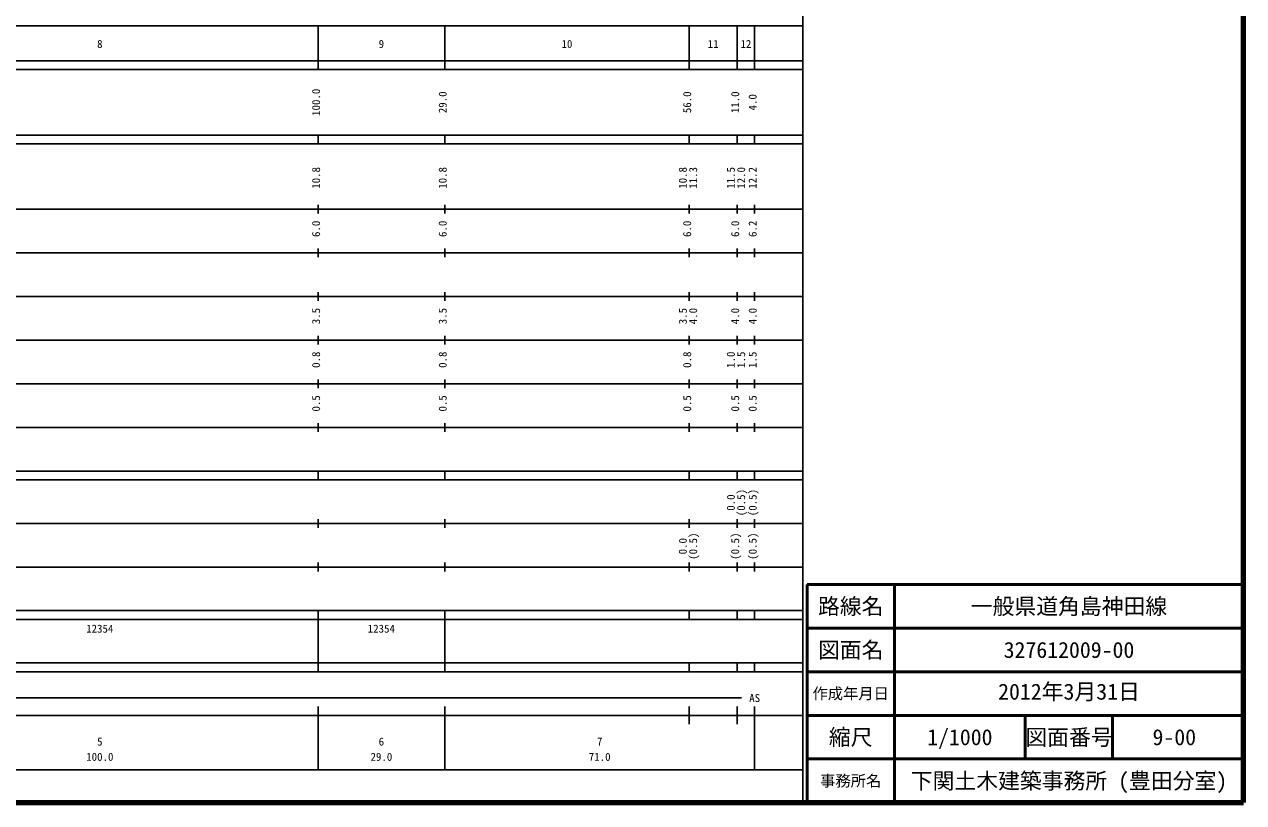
# Model space of a CAD drawing. Units: millimetres on the paper, enlarged 1000 times. Extents: x 40000 to 680000, y 20000 to 380000.
# Drawn here: x 400724 to 680000, y 20000 to 198357 of the extents above; entities that cross this region are included whole.
import ezdxf
from ezdxf.enums import TextEntityAlignment as Align

# ---------------------------------------------------------------- set-up
doc = ezdxf.new("R2010")
doc.units = ezdxf.units.MM
doc.header["$LTSCALE"] = 1000
for name, color, linetype, lineweight in [('M-TTL', 2, 'Continuous', 140), ('M-TTL-BAND', 7, 'Continuous', 25), ('M-TTL-FRAM', 2, 'Continuous', 50), ('M-TTL-LINE', 7, 'Continuous', 50)]:
    doc.layers.add(name, color=color, linetype=linetype, lineweight=lineweight)
doc.layers.add('M-TTL-TXT', color=7, linetype='Continuous')
doc.styles.add('ＭＳ ゴシック', font='')
doc.styles.get('ＭＳ ゴシック').set_extended_font_data('MS Gothic')

msp = doc.modelspace()

# ---------------------------------------------------------------- linework, layer by layer
at = {"layer": 'M-TTL'}
for p, q in [((680000, 20000), (680000, 380000)), ((40000, 20000), (680000, 20000))]:
    msp.add_line(p, q, dxfattribs=at)
at = {"layer": 'M-TTL-BAND'}
for p, q in [((579000, 20000), (579000, 370000)), ((68000, 198000), (579000, 198000)), ((468000, 188000), (468000, 198000)), ((497000, 188000), (497000, 198000)), ((553000, 188000), (553000, 198000)), ((564000, 188000), (564000, 198000)), ((568000, 188000), (568000, 198000)), ((40000, 190000), (579000, 190000)), ((40000, 188000), (579000, 188000)), ((40000, 173000), (579000, 173000)), ((40000, 171000), (579000, 171000)), ((468000, 171000), (468000, 173000)), ((497000, 171000), (497000, 173000)), ((553000, 171000), (553000, 173000)), ((564000, 171000), (564000, 173000)), ((568000, 171000), (568000, 173000)), ((468000, 155000), (468000, 157000)), ((497000, 155000), (497000, 157000)), ((553000, 155000), (553000, 157000)), ((564000, 155000), (564000, 157000)), ((568000, 155000), (568000, 157000)), ((40000, 156000), (579000, 156000)), ((46000, 146000), (579000, 146000)), ((468000, 145000), (468000, 147000)), ((497000, 145000), (497000, 147000)), ((553000, 145000), (553000, 147000)), ((564000, 145000), (564000, 147000)), ((568000, 145000), (568000, 147000)), ((468000, 135000), (468000, 137000)), ((497000, 135000), (497000, 137000)), ((553000, 135000), (553000, 137000)), ((564000, 135000), (564000, 137000)), ((568000, 135000), (568000, 137000)), ((52000, 136000), (579000, 136000)), ((46000, 126000), (579000, 126000)), ((468000, 125000), (468000, 127000)), ((497000, 125000), (497000, 127000)), ((553000, 125000), (553000, 127000)), ((564000, 125000), (564000, 127000)), ((568000, 125000), (568000, 127000)), ((52000, 116000), (579000, 116000)), ((468000, 115000), (468000, 117000)), ((497000, 115000), (497000, 117000)), ((553000, 115000), (553000, 117000)), ((564000, 115000), (564000, 117000)), ((568000, 115000), (568000, 117000)), ((468000, 105000), (468000, 107000)), ((497000, 105000), (497000, 107000)), ((553000, 105000), (553000, 107000)), ((564000, 105000), (564000, 107000)), ((568000, 105000), (568000, 107000)), ((46000, 106000), (579000, 106000)), ((40000, 96000), (579000, 96000)), ((468000, 94000), (468000, 96000)), ((497000, 94000), (497000, 96000)), ((553000, 94000), (553000, 96000)), ((564000, 94000), (564000, 96000)), ((568000, 94000), (568000, 96000)), ((40000, 94000), (579000, 94000)), ((49000, 84000), (579000, 84000)), ((468000, 83000), (468000, 85000)), ((497000, 83000), (497000, 85000)), ((553000, 83000), (553000, 85000)), ((564000, 83000), (564000, 85000)), ((568000, 83000), (568000, 85000)), ((40000, 74000), (579000, 74000)), ((468000, 73000), (468000, 75000)), ((497000, 73000), (497000, 75000)), ((553000, 73000), (553000, 75000)), ((564000, 73000), (564000, 75000)), ((568000, 73000), (568000, 75000)), ((40000, 64000), (579000, 64000)), ((40000, 62000), (579000, 62000)), ((468000, 62000), (468000, 64000)), ((468000, 52000), (468000, 62000)), ((468000, 52000), (468000, 62000)), ((497000, 62000), (497000, 64000)), ((497000, 52000), (497000, 62000)), ((553000, 62000), (553000, 64000)), ((564000, 62000), (564000, 64000)), ((568000, 62000), (568000, 64000)), ((40000, 52000), (579000, 52000)), ((468000, 50000), (468000, 52000)), ((497000, 50000), (497000, 52000)), ((553000, 50000), (553000, 52000)), ((564000, 50000), (564000, 52000)), ((568000, 50000), (568000, 52000)), ((40000, 50000), (579000, 50000)), ((71000, 44000), (565000, 44000)), ((468000, 27500), (468000, 42000)), ((497000, 27500), (497000, 42000)), ((553000, 38000), (553000, 42000)), ((564000, 38000), (564000, 42000)), ((568000, 27500), (568000, 42000)), ((40000, 40000), (579000, 40000)), ((68000, 27500), (579000, 27500))]:
    msp.add_line(p, q, dxfattribs=at)
at = {"layer": 'M-TTL-FRAM'}
for p, q in [((680000, 70000), (580000, 70000)), ((580000, 70000), (580000, 20000))]:
    msp.add_line(p, q, dxfattribs=at)
at = {"layer": 'M-TTL-LINE'}
for p, q in [((600000, 70000), (600000, 20000)), ((680000, 60000), (580000, 60000)), ((680000, 50000), (580000, 50000)), ((680000, 40000), (580000, 40000)), ((630000, 40000), (630000, 30000)), ((650000, 40000), (650000, 30000)), ((680000, 30000), (580000, 30000))]:
    msp.add_line(p, q, dxfattribs=at)

# ---------------------------------------------------------------- texts
at = {"layer": 'M-TTL-BAND', "style": 'ＭＳ ゴシック'}
for s, p in [('8', (418000, 192405)), ('9', (482500, 192405)), ('10', (525000, 192405)), ('11', (558500, 192405)), ('12', (566000, 192405)), ('AS', (568000, 42500)), ('5', (418000, 32523)), ('6', (482500, 32523)), ('7', (532500, 32523)), ('100.0', (418000, 29033)), ('29.0', (482500, 29033)), ('71.0', (532500, 29033))]:
    msp.add_text(s, height=1833, dxfattribs=at).set_placement(p, align=Align.BOTTOM_CENTER)
for s, p in [('100.0', (469000, 180500)), ('29.0', (498000, 180500)), ('56.0', (554000, 180500)), ('11.0', (565000, 180500)), ('4.0', (569000, 180500)), ('10.8', (469000, 163174)), ('10.8', (498000, 163174)), ('10.8', (553000, 163174)), ('11.3', (555370, 163174)), ('11.5', (564000, 163174)), ('12.0', (566370, 163174)), ('12.2', (569000, 163174)), ('6.0', (469000, 151500)), ('6.0', (498000, 151500)), ('6.0', (554000, 151500)), ('6.0', (565000, 151500)), ('6.2', (569000, 151500)), ('3.5', (469000, 131500)), ('3.5', (498000, 131500)), ('3.5', (553000, 131500)), ('4.0', (555370, 131500)), ('4.0', (565000, 131500)), ('4.0', (569000, 131500)), ('0.8', (469000, 121500)), ('0.8', (498000, 121500)), ('0.8', (554000, 121500)), ('1.0', (564000, 121500)), ('1.5', (566370, 121500)), ('1.5', (569000, 121500)), ('0.5', (469000, 111500)), ('0.5', (498000, 111500)), ('0.5', (554000, 111500)), ('0.5', (565000, 111500)), ('0.5', (569000, 111500)), ('0.0', (564000, 88764)), ('(0.5)', (566370, 88764)), ('(0.5)', (569000, 88764)), ('(0.5)', (555370, 78764)), ('(0.5)', (565000, 78764)), ('(0.5)', (569000, 78764)), ('0.0', (553000, 78764))]:
    msp.add_text(s, height=1833, rotation=90, dxfattribs=at).set_placement(p, align=Align.BOTTOM_CENTER)
for p in [(414875, 58405), (479375, 58405)]:
    msp.add_text('12354', height=1833, dxfattribs=at).set_placement(p, align=Align.BOTTOM_LEFT)
at = {"layer": 'M-TTL-TXT', "style": 'ＭＳ ゴシック'}
for s, height, p in [('路線名', 3666, (590000, 65000)), ('路線名', 3666, (590000, 65000)), ('一般県道角島神田線', 3666, (640000, 65000)), ('図面名', 3666, (590000, 55000)), ('図面名', 3666, (590000, 55000)), ('327612009-00', 3666, (640000, 55000)), ('作成年月日', 2566, (590000, 45000)), ('作成年月日', 2566, (590000, 45000)), ('縮尺', 3666, (590000, 35000)), ('縮尺', 3666, (590000, 35000)), ('1/1000', 3666, (615000, 35000)), ('図面番号', 3666, (640000, 35000)), ('図面番号', 3666, (640000, 35000)), ('9-00', 3666, (664125, 35000)), ('事務所名', 2566, (590000, 25000)), ('事務所名', 2566, (590000, 25000)), ('下関土木建築事務所 (豊田分室)', 3666, (640000, 25000))]:
    msp.add_text(s, height=height, dxfattribs=at).set_placement(p, align=Align.MIDDLE_CENTER)
msp.add_text('2012年3月31日', height=3666, dxfattribs=at).set_placement((640000, 42500), align=Align.BOTTOM_CENTER)

doc.saveas('drawing.dxf')
